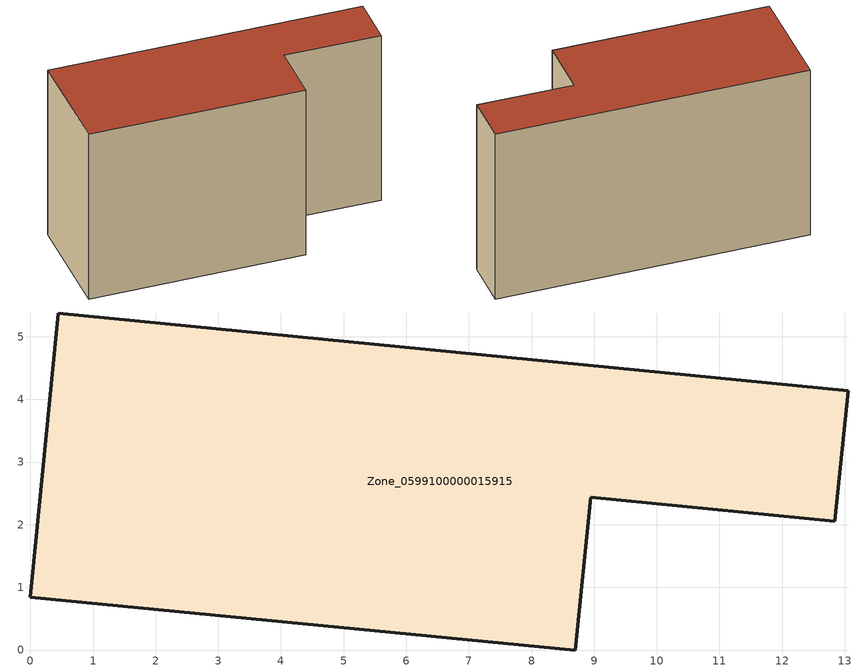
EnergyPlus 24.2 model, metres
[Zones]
Zone_0599100000015915
 floor ground (C_G): 0,0.84 0.44,5.38 13.05,4.14 12.84,2.06 8.94,2.44 8.7,0 z0
 wall outside (C_F): 12.84,2.06 13.05,4.14 0.44,5.38 0,0.84 8.7,0 8.94,2.44 12.84,2.06 z0:7.57
 roof outside (C_R): 8.7,0 8.94,2.44 12.84,2.06 13.05,4.14 0.44,5.38 0,0.84 z7.57
[BUILDING]
Pand.0599100000015915: North Axis=0; Terrain=City; Loads Convergence Tolerance Value=0.04; Temperature Convergence Tolerance Value=0.4; Solar Distribution=FullExterior; Maximum Number of Warmup Days=25; Minimum Number of Warmup Days=1
[Site:Location]
Rotterdam.The.Hague.AP_ZH_NLD Design_Conditions: Latitude=51.96; Longitude=4.45; Time Zone=1; Elevation=-4.5
[SITE:GROUNDTEMPERATURE:BUILDINGSURFACE]
18, 18, 18, 18, 18, 18, 18, 18, 18, 18, 18, 18
[MATERIAL] Thermal Absorptance=0.9; Solar Absorptance=0.7; Visible Absorptance=0.7
Name | Roughness | Thickness | Conductivity | Density | Specific Heat
G.TI.1946 | MediumSmooth | 0.15 | 1 | 540 | 1210
F.TI.1946 | Rough | 0.3 | 0.857143 | 1920 | 840
R.TI.1946 | MediumRough | 0.2 | 0.1 | 1500 | 1000
[CONSTRUCTION]
C_G: G.TI.1946
C_F: F.TI.1946
C_R: R.TI.1946
[ZONE]
Zone_0599100000015915: Type=1; Multiplier=1; Ceiling Height=Autocalculate; Volume=Autocalculate; Floor Area=autocalculate; Part of Total Floor Area=Yes
[ZONEINFILTRATION:DESIGNFLOWRATE]
Infil_Zone_0599100000015915: Zone or ZoneList or Space or SpaceList=Zone_0599100000015915; Schedule=AlwaysOn; Design Flow Rate Calculation Method=Flow/Area; Flow Rate per Floor Area=0.003; Constant Term Coefficient=1; Temperature Term Coefficient=0; Velocity Term Coefficient=0; Velocity Squared Term Coefficient=0
[HVACTEMPLATE:ZONE:IDEALLOADSAIRSYSTEM]
Zone_0599100000015915: Maximum Heating Supply Air Temperature=50; Minimum Cooling Supply Air Temperature=13; Maximum Heating Supply Air Humidity Ratio=0.0156; Minimum Cooling Supply Air Humidity Ratio=0.0077; Heating Limit=NoLimit; Cooling Limit=NoLimit; Dehumidification Control Type=ConstantSensibleHeatRatio; Cooling Sensible Heat Ratio=0.7; Dehumidification Setpoint=60; Humidification Control Type=None; Humidification Setpoint=30; Outdoor Air Method=None; Outdoor Air Flow Rate per Person=0.00944; Outdoor Air Flow Rate per Zone Floor Area=0; Outdoor Air Flow Rate per Zone=0; Demand Controlled Ventilation Type=None; Outdoor Air Economizer Type=NoEconomizer; Heat Recovery Type=None; Sensible Heat Recovery Effectiveness=0.7; Latent Heat Recovery Effectiveness=0.65
[ZONECONTROL:THERMOSTAT]
ThermostatControl_Zone_0599100000015915: Zone or ZoneList=Zone_0599100000015915; Control Type Schedule=DualSetpointControlType; Control 1=Thermostat_Zone_0599100000015915; Temperature Difference Between Cutout And Setpoint=0
[THERMOSTATSETPOINT:DUALSETPOINT]
Thermostat_Zone_0599100000015915: Heating Setpoint Temperature Schedule=HeatingSetpoint_Zone_0599100000015915; Cooling Setpoint Temperature Schedule=CoolingSetpoint_Zone_0599100000015915
[SCHEDULE:COMPACT]
HeatingSetpoint_Zone_0599100000015915: Through: 12/31, For: AllDays, Until: 24:00, 21
CoolingSetpoint_Zone_0599100000015915: Through: 12/31, For: AllDays, Until: 24:00, 24
DualSetpointControlType: Through: 12/31, For: AllDays, Until: 24:00, 4
AlwaysOn: Through: 12/31, For: AllDays, Until: 24:00, 1
